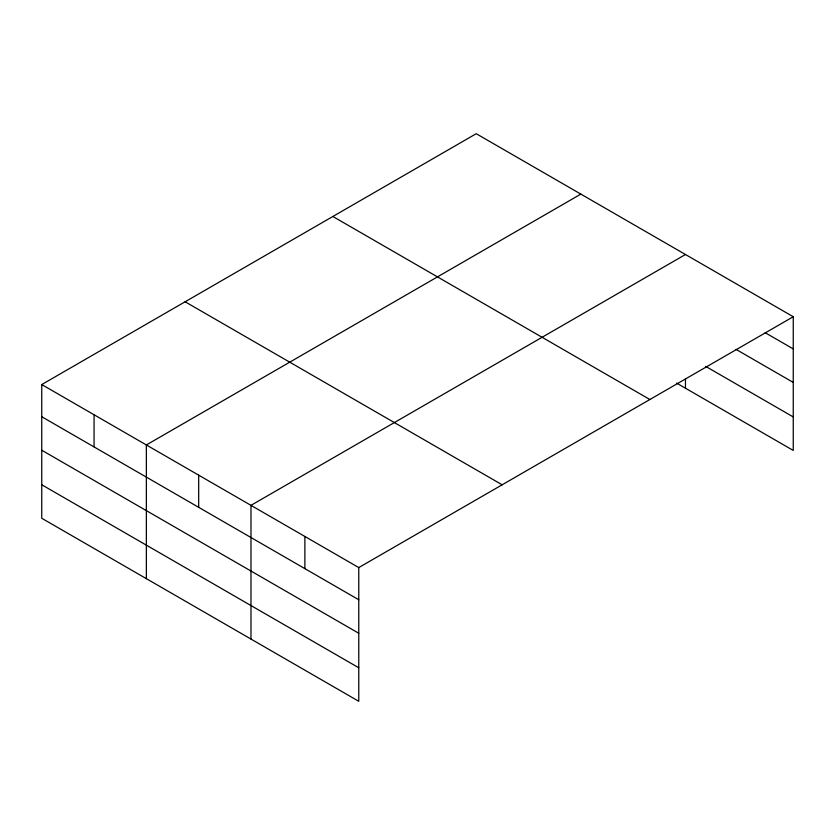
<?xml version="1.0" encoding="UTF-8"?>
<svg xmlns="http://www.w3.org/2000/svg" width="835" height="835" viewBox="0 0 835 835"><rect width="100%" height="100%" fill="white"/><g stroke="black" fill="none" stroke-linecap="round" stroke-linejoin="round"><path stroke-width="1.25" d="M793.25 316.736L476.232 133.704L41.75 384.559L41.75 518.264L358.768 701.296L358.768 567.581L793.25 316.736L793.25 450.441L676.559 383.077M580.847 194.106L146.365 444.951L146.365 578.665M685.462 254.508L250.98 505.352L250.98 639.057M765.184 332.706L793.25 348.905M735.99 349.354L793.25 382.42M705.669 366.377L793.25 416.936M332.852 216.484L649.87 399.516M185.13 301.779L502.148 484.801M41.75 384.559L358.768 567.581M41.75 416.728L358.768 599.749M41.75 450.232L358.768 633.264M41.75 484.759L358.768 667.781M685.462 379.194L685.462 388.212M304.879 536.467L304.879 568.635M198.678 475.157L198.678 507.325M94.063 414.755L94.063 446.923"/></g></svg>
